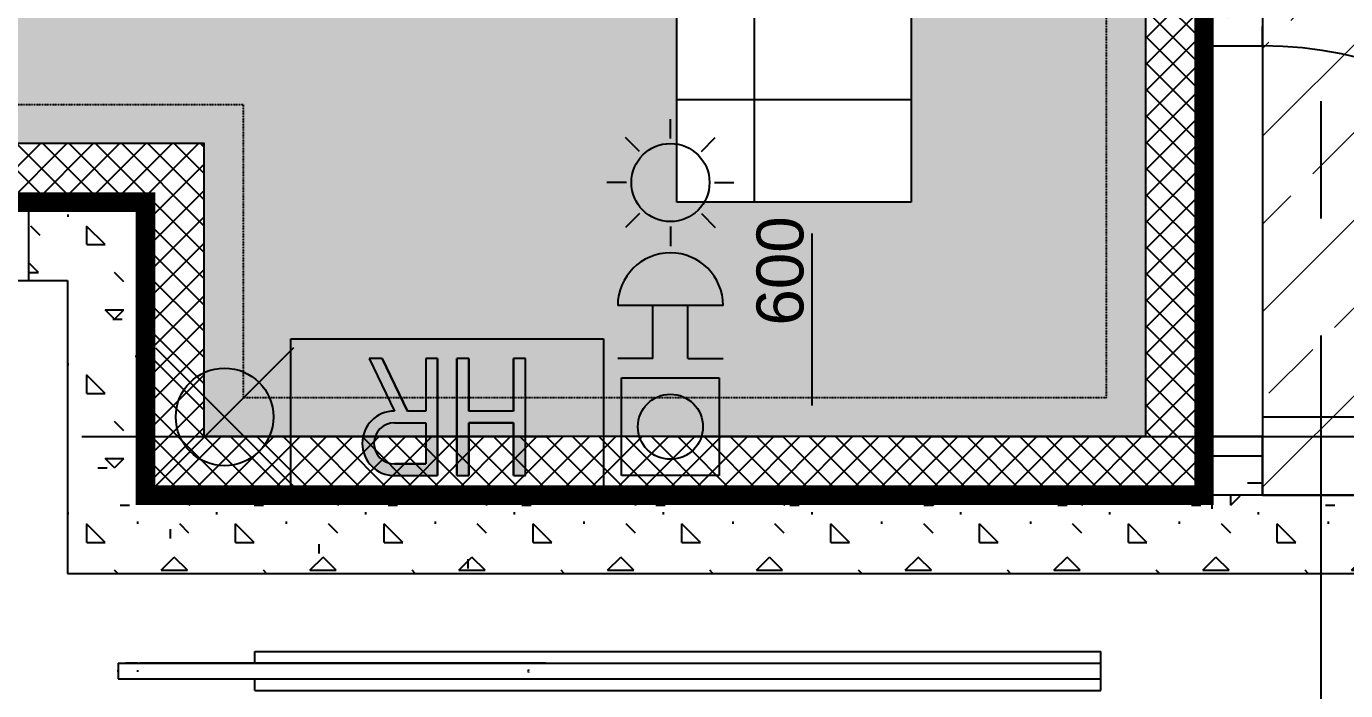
# Model space of a CAD drawing. Header units: millimetres. Extents: x -92759 to 184353, y -15225 to 86714.
# Drawn here: x -43648 to -40271, y 29491 to 31191 of the extents above; entities that cross this region are included whole.
import ezdxf

# ---------------------------------------------------------------- set-up
doc = ezdxf.new("R2010")
doc.units = ezdxf.units.MM
for name, pattern in [('Dash', [952.5, 476.25, -476.25]), ('HIDDEN', [0.375, 0.25, -0.125]), ('IDA - Grid Line', [2100, 1200, -300, 300, -300])]:
    doc.linetypes.add(name, pattern=pattern)
doc.layers.get('Defpoints').update_dxf_attribs({"color": 8})
for name, color, linetype in [('0-1', 9, 'Continuous'), ('A-_DOOR----_E', 8, 'Continuous'), ('A-_DOOR----_E-1', 8, 'Continuous'), ('A-_FURT----_E-1', 8, 'Continuous'), ('A-_HANR----_E1', 8, 'Continuous'), ('A-_HANR----_E3', 8, 'Continuous'), ('A-_HANR----_E6', 8, 'Continuous'), ('A-_WALL----_E', 8, 'Continuous'), ('A-_WALL----_H-1', 9, 'Continuous'), ('A-_WALLPRTN_E', 8, 'Continuous'), ('A-PATT-CONC', 8, 'Continuous'), ('HF', 7, 'Continuous'), ('HFI 02', 7, 'Continuous')]:
    doc.layers.add(name, color=color, linetype=linetype)
for name, color, linetype, true_color in [('A-_DETA----_ED-2', 1, 'Continuous', 0xff0000), ('E-_FIREALAM_E-1', 1, 'Continuous', 0xff0000), ('M-_EQPT----_E-1', 1, 'Continuous', 0xff0000), ('S-_ANOTGRID_E-1', 9, 'IDA - Grid Line', 0x808080)]:
    doc.layers.add(name, color=color, linetype=linetype, true_color=true_color)
doc.layers.add('HFI 9MM FPB', color=94, linetype='Continuous', lineweight=5)
doc.styles.add('Arial', font='arial.ttf')
doc.styles.get("Standard").update_dxf_attribs({"font": 'arial.ttf'})
doc.dimstyles.get("Standard").update_dxf_attribs({"dimtxt": 0.18, "dimasz": 0.18, "dimexe": 0.18, "dimexo": 0.0625, "dimgap": 0.09, "dimtad": 0, "dimtih": 1, "dimtoh": 1, "dimdec": 4, "dimzin": 0, "dimdsep": 46, "dimtxsty": 'Standard', "dimcen": 0.09, "dimadec": 0, "dimazin": 0, "dimtfac": 1, "dimtdec": 4, "dimtofl": 0, "dimtmove": 0, "dimatfit": 3, "dimfxl": 1, "dimtolj": 1, "dimtzin": 0, "dimarcsym": 0})
pattern_1 = [(0, (-11870.95, 40538.3), (381, 381), [47.625, -333.375]), (90, (-11870.95, 40538.3), (-381, 381), [47.625, -333.375]), (135, (-11823.33, 40538.3), (-381.0004, 3e-14), [67.352, -471.463]), (0, (-11823.33, 40752.6), (381, 381), [47.625, -333.375]), (45, (-11799.5, 40728.8), (0, 381.0004), [33.676, -505.139]), (135, (-11799.5, 40728.8), (-381.0004, 3e-14), [33.676, -505.139]), (0, (-11680.45, 40847.85), (381, 381), [67.352, -313.648]), (45, (-11680.45, 40847.85), (0, 381.0004), [47.625, -491.19]), (135, (-11613.1, 40847.85), (-381.0004, 3e-14), [47.625, -491.19]), (90, (-11609, 40633.54), (-381, 381), [47.625, -333.375]), (45, (-11609, 40633.54), (0, 381.0004), [33.676, -505.139]), (135, (-11585.2, 40657.35), (-381.0004, 3e-14), [33.676, -505.139]), (0, (-11823.33, 40633.54), (381, 381), [23.812, -319.087]), (0, (-11537.58, 40728.8), (381, 381), [23.812, -319.087]), (90, (-11656.64, 40776.4), (-381, 381), [23.812, -319.087]), (135, (-11609, 40562.1), (-381.0004, 3e-14), [33.676, -505.139]), (135, (-11775.7, 40824.04), (-381.0004, 3e-14), [33.676, -505.139]), (45, (-11692.36, 40663.3), (0, 381.0004), [33.676, -505.139]), (90, (-11740, 40585.9), (-381, 381), [5.953, -375.047]), (90, (-11722.12, 40746.65), (-381, 381), [5.953, -375.047]), (90, (-11543.53, 40812.13), (-381, 381), [5.953, -375.047]), (90, (-11537.58, 40609.73), (-381, 381), [5.953, -375.047])]

# ---------------------------------------------------------------- blocks, each defined once
blk = doc.blocks.new('Railing - Railing-7720051-BLK8_RHH_1ST STOREY PLAN')
at = {"layer": 'A-_HANR----_E3'}
for p, q in [((11741, -43488.3), (13906.5, -43488.3)), ((11741, -43518.3), (11741, -43488.3)), ((13906.5, -43518.3), (13906.5, -43488.3)), ((11741, -43588.3), (11741, -43558.3)), ((13906.5, -43588.3), (13906.5, -43558.3)), ((11741, -43588.3), (13906.5, -43588.3))]:
    blk.add_line(p, q, dxfattribs=at)
blk = doc.blocks.new('Top Rail Type - Top Rail_Internal_-7720556-BLK8_RHH_1ST STOREY PLAN')
at = {"layer": 'A-_HANR----_E6'}
for p, q in [((11441.6, -43518.3), (11411, -43518.3)), ((11749.9, -43518.3), (11445.7, -43518.3)), ((12485.7, -43518.3), (11749.9, -43518.3)), ((11411, -43558.3), (11441.6, -43558.3)), ((11445.7, -43558.3), (11749.9, -43558.3)), ((11749.9, -43558.3), (12485.7, -43558.3))]:
    blk.add_line(p, q, dxfattribs=at)
at = {"layer": 'A-_HANR----_E6', "flags": 128}
blk.add_lwpolyline([(12441.8, -43534.4), (12441, -43538.3), (12441.8, -43542.2)], dxfattribs=at)
at = {"layer": 'A-_HANR----_E6'}
for points in [[(11391.1, -43540.6), (11391, -43539.8), (11390.9, -43538.3), (11391, -43536.7), (11391.1, -43536)], [(11441, -43540.4), (11441, -43539.7), (11440.9, -43538.3), (11441, -43536.9), (11441, -43536.2)]]:
    blk.add_open_spline(points, degree=3, dxfattribs=at)
blk = doc.blocks.new('Top Rail Type - Top Rail_Internal_-V7-BLK8_RHH_1ST STOREY PLAN')
at = {"layer": 'A-_HANR----_E6'}
for p, q in [((11391, -43518.3), (11391, -43558.3)), ((11391, -43518.3), (11441, -43518.3)), ((11441, -43518.3), (13906.5, -43518.3)), ((13906.5, -43558.3), (13906.5, -43518.3)), ((11391, -43558.3), (11441, -43558.3)), ((11441, -43558.3), (13906.5, -43558.3))]:
    blk.add_line(p, q, dxfattribs=at)
blk = doc.blocks.new('IDA - F - DoubleUnbalanced - Swing - VP - 1600L X 2200H - FTD-02-VP-10486267-BLK8_RHH_1ST STOREY PLAN')
at = {"layer": 'A-_DOOR----_E-1'}
for p, q in [((1000, 1100), (950, 1100)), ((950, 1100), (950, 100)), ((1000, 100), (1000, 1100)), ((950, 950), (1000, 950)), ((950, 925), (1000, 925)), ((975, 925), (975, 825)), ((950, 825), (1000, 825)), ((950, 800), (1000, 800)), ((-500, 600), (-450, 600)), ((-500, 100), (-500, 600)), ((-450, 600), (-450, 100)), ((-450, 450), (-500, 450)), ((-450, 425), (-500, 425)), ((-475, 425), (-475, 325)), ((-450, 325), (-500, 325)), ((-450, 300), (-500, 300)), ((-500, 100), (-550, 100)), ((-450, 100), (-500, 100)), ((-500, -100), (-500, 100)), ((950, 100), (1000, 100)), ((1050, 100), (1000, 100)), ((1000, 100), (1000, -100)), ((-550, -100), (-500, -100)), ((1000, -100), (1050, -100))]:
    blk.add_line(p, q, dxfattribs=at)
for centre, radius, start, end in [((1000, 100), 1000, 90, 180), ((1000, 100), 1000, 90, 180), ((-500, 100), 500, 360, 90), ((-500, 100), 500, 0, 90)]:
    blk.add_arc(centre, radius, start, end, dxfattribs=at)
blk = doc.blocks.new('IDA - Fire Alarm Bell - IDA - Fire Alarm Bell-7685590-BLK8_RHH_1ST STOREY PLAN')
at = {"layer": 'A-_DETA----_ED-2'}
for p, q in [((-45, -350), (-135, -350)), ((-45, -350), (-45, -485)), ((45, -350), (135, -350)), ((45, -350), (45, -485)), ((-135, -485), (135, -485))]:
    blk.add_line(p, q, dxfattribs=at)
blk.add_arc((0, -485), 135, 180, 360, dxfattribs=at)
blk = doc.blocks.new('IDA - Manual Call Point - IDA - Manual Call Point-7685591-BLK8_RHH_1ST STOREY PLAN')
at = {"layer": 'A-_DETA----_ED-2'}
for p, q in [((-125, -300), (-125, -50)), ((-125, -50), (125, -50)), ((125, -50), (125, -300)), ((125, -300), (-125, -300))]:
    blk.add_line(p, q, dxfattribs=at)
blk.add_circle((0, -175), 83.3, dxfattribs=at)
blk = doc.blocks.new('IDA - Strobe Light - IDA - Strobe Light-8808757-BLK8_RHH_1ST STOREY PLAN')
at = {"layer": 'A-_DETA----_ED-2'}
for p, q in [((0, 912.5), (0, 962.5)), ((-79.5, 879.5), (-114.9, 914.9)), ((79.5, 879.5), (114.9, 914.9)), ((-112.5, 800), (-162.5, 800)), ((112.5, 800), (162.5, 800)), ((-79.5, 720.5), (-114.9, 685.1)), ((79.5, 720.5), (114.9, 685.1)), ((0, 687.5), (0, 637.5))]:
    blk.add_line(p, q, dxfattribs=at)
blk.add_circle((0, 800), 100, dxfattribs=at)
blk = doc.blocks.new('IDA - Hosereel - Scaled1 - HR 2-8812610-BLK8_RHH_1ST STOREY PLAN')
at = {"layer": 'A-_DETA----_ED-2'}
blk.add_hatch(color=256, dxfattribs=at).paths.add_polyline_path([(-170, -50), (-200, -50), (-200, -350), (-170, -350), (-170, -215), (-55, -215), (-55, -350), (-25, -350), (-25, -50), (-55, -50), (-55, -185), (-170, -185)])
h = blk.add_hatch(color=256, dxfattribs=at)
h.paths.add_polyline_path([(25, -50), (25, -350), (55, -350), (55, -215), (101.7, -215), (166.7, -350), (200, -350), (135, -215), (156.4, -212.2), (176.2, -203.9), (193.3, -190.8), (206.4, -173.7), (214.7, -153.9), (217.5, -132.5), (214.7, -111.1), (206.4, -91.2), (193.3, -74.2), (176.2, -61.1), (156.4, -52.8), (135, -50)])
h.paths.add_polyline_path([(55, -80), (135, -80), (148.6, -81.8), (161.2, -87), (172.1, -95.4), (180.5, -106.2), (185.7, -118.9), (187.5, -132.5), (185.7, -146.1), (180.5, -158.7), (172.1, -169.6), (161.2, -178), (148.6, -183.2), (135, -185), (55, -185)])
for p, q in [((-400, -400), (-400, 0)), ((-400, 0), (400, 0)), ((400, 0), (400, -400)), ((-170, -50), (-200, -50)), ((-200, -50), (-200, -350)), ((-170, -50), (-200, -50)), ((-200, -50), (-200, -350)), ((-170, -50), (-170, -185)), ((-170, -185), (-170, -50)), ((-25, -50), (-55, -50)), ((-55, -185), (-55, -50)), ((-25, -50), (-55, -50)), ((-55, -50), (-55, -185)), ((-25, -50), (-25, -350)), ((-25, -350), (-25, -50)), ((25, -350), (25, -50)), ((135, -50), (25, -50)), ((135, -50), (25, -50)), ((25, -50), (25, -350)), ((55, -185), (55, -80)), ((135, -80), (55, -80)), ((55, -185), (55, -80)), ((55, -80), (135, -80)), ((-170, -185), (-55, -185)), ((-55, -185), (-170, -185)), ((135, -185), (55, -185)), ((135, -185), (55, -185)), ((-170, -215), (-55, -215)), ((-170, -215), (-170, -350)), ((-170, -350), (-170, -215)), ((-170, -215), (-55, -215)), ((-55, -350), (-55, -215)), ((-55, -215), (-55, -350)), ((55, -350), (55, -215)), ((55, -215), (101.7, -215)), ((55, -350), (55, -215)), ((55, -215), (101.7, -215)), ((166.7, -350), (101.7, -215)), ((101.7, -215), (166.7, -350)), ((200, -350), (135, -215)), ((200, -350), (135, -215)), ((-200, -350), (-170, -350)), ((-200, -350), (-170, -350)), ((-55, -350), (-25, -350)), ((-55, -350), (-25, -350)), ((25, -350), (55, -350)), ((25, -350), (55, -350)), ((166.7, -350), (200, -350)), ((166.7, -350), (200, -350)), ((400, -400), (-400, -400))]:
    blk.add_line(p, q, dxfattribs=at)
for radius in [82.5, 82.5, 52.5, 52.5]:
    blk.add_arc((135, -132.5), radius, 270, 90, dxfattribs=at)
blk = doc.blocks.new('IDA- Fire Extinguisher1 - 3kg AB-8814941-BLK8_RHH_1ST STOREY PLAN')
at = {"layer": 'A-_DETA----_ED-2'}
for p in [(-226.8, 376.8), (126.8, 376.8), (-226.8, 23.2), (126.8, 23.2)]:
    blk.add_line(p, (-50, 200), dxfattribs=at)
blk.add_circle((-50, 200), 125, dxfattribs=at)
blk = doc.blocks.new('IDA - F - Single - Swing1 - 1100L X 2200H -TD-03-10510367-BLK8_RHH_1ST STOREY PLAN')
at = {"layer": 'A-_DOOR----_E'}
for p, q in [((500, 1075), (450, 1075)), ((450, 1075), (450, 75)), ((500, 75), (500, 1075)), ((-500, 75), (-550, 75)), ((-500, -75), (-500, 75)), ((450, 75), (500, 75)), ((550, 75), (500, 75)), ((500, 75), (500, -75)), ((-550, -75), (-500, -75)), ((500, -75), (550, -75))]:
    blk.add_line(p, q, dxfattribs=at)
blk.add_arc((500, 75), 1000, 90, 180, dxfattribs=at)
blk = doc.blocks.new('A$Cb2bf8f38')
at = {"layer": 'A-_WALL----_H-1'}
h = blk.add_hatch(dxfattribs=at)
h.set_pattern_fill('FP_1', color=256, style=0, pattern_type=2)
h.set_pattern_definition([(0, (-11870.95, 40538.29), (609.6, 152.4), [50.292, -406.908, 50.292, -406.908, -2438.4]), (0, (-11870.95, 40538.29), (609.6, 152.4), [-914.4, 50.292, -864.108, 50.292, -406.908, -1066.8]), (0, (-11870.95, 40538.29), (609.6, 152.4), [-2286, 50.292, -254.508, 50.292, -711.708]), (120, (-11642.35, 40614.49), (-436.78227, 451.7291), [50.292, -406.908, 50.292, -406.908, -2438.4]), (120, (-11642.35, 40614.49), (-436.78227, 451.7291), [-914.4, 50.292, -864.108, 50.292, -406.908, -1066.8]), (120, (-11642.35, 40614.49), (-436.78227, 451.7291), [-2286, 50.292, -254.508, 50.292, -711.708]), (240, (-11566.15, 40919.29), (-172.81773, -604.1291), [50.292, -406.908, 50.292, -406.908, -2438.4]), (240, (-11566.15, 40919.29), (-172.81773, -604.1291), [-914.4, 50.292, -864.108, 50.292, -406.908, -1066.8]), (240, (-11566.15, 40919.29), (-172.81773, -604.1291), [-2286, 50.292, -254.508, 50.292, -711.708])])
h.paths.add_polyline_path([(2450, -2550), (2450, -2450), (2300, -2450), (2300, -2550), (2375, -2550)])
h.paths.add_polyline_path([(2450, -1350), (2450, 3500), (2300, 3500), (2300, -1350), (2375, -1350)])
h.paths.add_polyline_path([(2375, 4600), (2450, 4600), (2450, 4700), (2300, 4700), (2300, 4600)])
h.paths.add_polyline_path([(2300, 5300), (2450, 5300), (2450, 5400), (2300, 5400)])
h.paths.add_polyline_path([(2375, 6500), (2450, 6500), (2450, 8900), (2300, 8900), (2300, 6500)])
h = blk.add_hatch(dxfattribs=at)
h.set_pattern_fill('FP_2', color=256, style=0, pattern_type=2)
h.set_pattern_definition(pattern_1)
h.paths.add_polyline_path([(-710, -2000), (-410, -2000), (-410, -1800), (-710, -1800), (-710, -1900)])
h.paths.add_polyline_path([(-2810, -2000), (-2310, -2000), (-2310, -1800), (-2810, -1800), (-2810, -1900)])
h = blk.add_hatch(dxfattribs=at)
h.set_pattern_fill('FP_2', color=256, style=0, pattern_type=2)
h.set_pattern_definition(pattern_1)
h.paths.add_polyline_path([(-410, -2550), (-410, -2000), (-610, -2000), (-610, -2550)])
h = blk.add_hatch(dxfattribs=at)
h.set_pattern_fill('FP_2', color=256, style=0, pattern_type=2)
h.set_pattern_definition(pattern_1)
h.paths.add_polyline_path([(4350, -2750), (4350, -2550), (-610, -2550), (-610, -2750), (4329.4, -2750)])
at = {"layer": 'A-_WALL----_E'}
for p, q in [((-410, -1800), (-710, -1800)), ((-710, -1800), (-710, -2000)), ((-410, -2550), (-410, -1800)), ((-710, -2000), (-610, -2000)), ((-610, -2000), (-610, -2750)), ((4350, -2550), (-410, -2550)), ((-610, -2750), (4350, -2750))]:
    blk.add_line(p, q, dxfattribs=at)
at = {"layer": 'A-_WALLPRTN_E'}
for p, q in [((2300, -2450), (2300, -2550)), ((2450, -2450), (2300, -2450)), ((2450, -2550), (2450, -2450))]:
    blk.add_line(p, q, dxfattribs=at)
at = {"layer": 'S-_ANOTGRID_E-1'}
for p, q in [((2600, -20141.4), (2600, 53272.8)), ((-38373.1, -2400), (13584.7, -2400))]:
    blk.add_line(p, q, dxfattribs=at)
at = {"layer": 'A-_DOOR----_E', "rotation": 269.9999999999999}
blk.add_blockref('IDA - F - Single - Swing1 - 1100L X 2200H -TD-03-10510367-BLK8_RHH_1ST STOREY PLAN', (2375, -1900), dxfattribs=at)
at = {"layer": 'A-_DOOR----_E-1', "rotation": 180}
blk.add_blockref('IDA - F - DoubleUnbalanced - Swing - VP - 1600L X 2200H - FTD-02-VP-10486267-BLK8_RHH_1ST STOREY PLAN', (-1260, -1900), dxfattribs=at)
at = {"layer": 'A-_FURT----_E-1'}
blk.add_blockref('IDA- Fire Extinguisher1 - 3kg AB-8814941-BLK8_RHH_1ST STOREY PLAN', (-157.6, -2549.6), dxfattribs=at)
at = {"layer": 'A-_HANR----_E1'}
blk.add_blockref('Railing - Railing-7720051-BLK8_RHH_1ST STOREY PLAN', (-11871, 40538.3), dxfattribs=at)
at = {"layer": 'A-_HANR----_E6'}
for name in ['Top Rail Type - Top Rail_Internal_-7720556-BLK8_RHH_1ST STOREY PLAN', 'Top Rail Type - Top Rail_Internal_-V7-BLK8_RHH_1ST STOREY PLAN']:
    blk.add_blockref(name, (-11871, 40538.3), dxfattribs=at)
at = {"layer": 'E-_FIREALAM_E-1'}
blk.add_blockref('IDA - Strobe Light - IDA - Strobe Light-8808757-BLK8_RHH_1ST STOREY PLAN', (933.8, -2549.6), dxfattribs=at)
at = {"layer": 'E-_FIREALAM_E-1', "rotation": 180}
for name in ['IDA - Fire Alarm Bell - IDA - Fire Alarm Bell-7685590-BLK8_RHH_1ST STOREY PLAN', 'IDA - Manual Call Point - IDA - Manual Call Point-7685591-BLK8_RHH_1ST STOREY PLAN']:
    blk.add_blockref(name, (933.8, -2549.6), dxfattribs=at)
at = {"layer": 'M-_EQPT----_E-1', "rotation": 180}
blk.add_blockref('IDA - Hosereel - Scaled1 - HR 2-8812610-BLK8_RHH_1ST STOREY PLAN', (362.4, -2549.6), dxfattribs=at)
blk = doc.blocks.new('*D500')
at = {"layer": 'Defpoints', "color": 0, "transparency": 16777216}
for p in [(13169.8, 457661.7), (13160.2, 457061.7), (13167.3, 457061.7)]:
    blk.add_point(p, dxfattribs=at)
at = {"layer": 'HFI 02', "color": 0, "lineweight": -2, "transparency": 16777216}
for p, q in [((13169.7, 457661.7), (13167.2, 457661.7)), ((13167.3, 457581.7), (13167.3, 457141.7)), ((13160.2, 457061.7), (13167.5, 457061.7))]:
    blk.add_line(p, q, dxfattribs=at)
at = {"layer": 'HFI 02', "color": 0, "transparency": 16777216}
for points in [[(13154, 457581.7), (13180.7, 457581.7), (13167.3, 457661.7)], [(13154, 457141.7), (13180.7, 457141.7), (13167.3, 457061.7)]]:
    blk.add_solid(points, dxfattribs=at)
at = {"layer": 'HFI 02', "color": 152, "true_color": 0x2776bb, "transparency": 16777216, "insert": (13086.1, 457485.8), "char_height": 120, "attachment_point": 5, "rotation": 90, "style": 'Arial'}
blk.add_mtext('\\A1;600', dxfattribs=at)
blk = doc.blocks.new('EL_B8_L1_R4')
at = {"color": 6, "linetype": 'HIDDEN', "ltscale": 40, "const_width": 50}
blk.add_lwpolyline([(13092.9, -27358.3), (13092.9, -43108.3), (10382.9, -43108.3), (10382.9, -42358.3), (6692.9, -42358.3), (6692.9, -42758.3), (2092.9, -42758.3), (2092.9, -35258.3), (-3607.1, -35258.3), (-3607.1, -24683.3), (4692.9, -24683.3), (4692.9, -34658.3), (10992.9, -34658.3), (10992.9, -14008.3), (2242.9, -14008.3), (2242.9, -2458.3), (-3957.1, -2458.3), (-3957.1, -58.3), (842.9, -58.3), (842.9, 3691.7), (2342.9, 3691.7), (2342.9, -58.3), (13092.9, -58.3), (13092.9, -12058.3)], dxfattribs=at)
blk = doc.blocks.new('RCP_B8L1')
at = {"layer": 'A-PATT-CONC'}
h = blk.add_hatch(dxfattribs=at)
h.set_pattern_fill('ANSI37', color=256, scale=189, angle=45)
h.set_pattern_definition([(90, (-2178.97, 497861.7), (-600.075, 0), []), (180, (-2178.97, 497861.7), (-6e-14, -600.075), [])])
h.paths.add_polyline_path([(13420.95033, 497861.70958), (13420.95033, 457661.70958), (12820.95033, 457661.70958), (12820.95033, 497861.70958), (-2178.96619, 497861.70958), (-2178.96619, 499661.70958), (13420.95033, 499661.70958)])
h = blk.add_hatch(dxfattribs=at)
h.set_pattern_fill('ANSI37', color=256, scale=15)
h.set_pattern_definition([(45, (-200000, 500000), (-33.67596, 33.67596), []), (135, (-200000, 500000), (-33.67596, -33.67596), [])])
h.paths.add_polyline_path([(-2529.04966, 467793.20229), (-2529.04966, 464761.70958), (3170.94439, 464761.70958), (3170.94439, 457211.70958), (7770.95034, 457211.70958), (7770.95034, 457661.70958), (11460.95032, 457661.70958), (11460.95032, 456911.7134), (14170.95033, 456911.7134), (14170.95033, 472661.70958), (14020.95033, 472661.70958), (14020.95033, 457061.70958), (11610.95032, 457061.70958), (11610.95032, 457811.70958), (7620.95034, 457811.70958), (7620.95034, 457361.70958), (3320.94439, 457361.70958), (3320.94439, 464911.70958), (-2379.04966, 464911.70958), (-2379.04966, 467793.20229)])
at = {"layer": 'HFI 9MM FPB'}
h = blk.add_hatch(dxfattribs=at)
h.set_pattern_fill('ANSI33', color=256, scale=50)
h.paths.add_polyline_path([(3420.95034, 503711.71507), (3420.95034, 499961.70958), (14170.95033, 499961.70958), (14170.95033, 498786.70958), (14170.95033, 496961.70958), (14620.95033, 496961.70958), (14620.95033, 495861.70958), (14170.95033, 495861.70958), (14170.95033, 487961.70958), (14770.95033, 487961.70958), (14770.95033, 488411.70958), (17420.95033, 488411.70958), (17420.95033, 489484.4), (17420.95033, 489561.70958), (19070.95033, 489561.70958), (19070.95033, 488561.70958), (18870.95033, 488561.70958), (18870.95033, 487961.70958), (19070.95033, 487961.70958), (19070.95033, 485386.70958), (15770.95033, 485386.70958), (15770.95033, 486036.70958), (14170.95033, 486036.70958), (14170.95033, 474361.70958), (16695.95033, 474361.70958), (16695.95033, 472561.70958), (14827.95033, 472561.70958), (14827.95033, 472661.70958), (14170.95033, 472661.70958), (14170.95033, 456911.7134), (11460.95032, 456911.7134), (11460.95032, 457661.70958), (7770.95034, 457661.70958), (7770.95034, 457211.70958), (3170.94439, 457211.70958), (3170.94439, 464761.70958), (-2529.04966, 464761.70958), (-2529.04966, 475336.70958), (5770.95034, 475336.70958), (5770.95034, 465361.70958), (12071.95033, 465361.70958), (12071.95033, 486011.70958), (3321.95033, 486011.70958), (3321.95033, 497561.70958), (-2879.04966, 497561.70958), (-2879.04966, 499961.70958), (1920.95034, 499961.70958), (1920.95034, 503711.71507), (2120.95034, 503711.71507)])
h.paths.add_polyline_path([(13420.95033, 497861.70958), (13420.95033, 457661.70958), (12820.95033, 457661.70958), (12820.95033, 497861.70958), (-2178.96619, 497861.70958), (-2178.96619, 499661.70958), (13420.95033, 499661.70958)], flags=16)
h.paths.add_polyline_path([(12070.95033, 496961.70958), (3671.95033, 496961.70959), (3671.95033, 486161.70959), (12070.95033, 486161.70958)], flags=16)
h.paths.add_polyline_path([(15120.95033, 488099.20958), (15120.95033, 486299.20958), (16320.95033, 486299.20958), (16320.95033, 485699.20958), (18720.95033, 485699.20958), (18720.95033, 488099.20958)], flags=16)
h.paths.add_polyline_path([(8070.95034, 463261.70958), (11870.95034, 463261.70958), (11870.95034, 459461.70958), (8070.95034, 459461.70958)], flags=0)
h.paths.add_polyline_path([(7920.95034, 463411.70958), (12020.95034, 463411.70958), (12020.95034, 459311.70958), (7920.95034, 459311.70958)], flags=16)
h.paths.add_polyline_path([(-1979.04966, 474849.20967), (5220.95034, 474849.20967), (5220.95034, 465249.22398), (-1979.04966, 465249.22398)], flags=16)
h.paths.add_polyline_path([(-2529.04966, 467793.20229), (-2529.04966, 464761.70958), (3170.94439, 464761.70958), (3170.94439, 457211.70958), (7770.95034, 457211.70958), (7770.95034, 457661.70958), (11460.95032, 457661.70958), (11460.95032, 456911.7134), (14170.95033, 456911.7134), (14170.95033, 472661.70958), (14020.95033, 472661.70958), (14020.95033, 457061.70958), (11610.95032, 457061.70958), (11610.95032, 457811.70958), (7620.95034, 457811.70958), (7620.95034, 457361.70958), (3320.94439, 457361.70958), (3320.94439, 464911.70958), (-2379.04966, 464911.70958), (-2379.04966, 467793.20229), (-2379.04966, 475186.70967), (5620.95034, 475186.70967), (5620.95034, 465211.72398), (12220.95033, 465211.72398), (12220.95033, 486011.70958), (12070.95033, 486011.70958), (12070.95033, 465361.72398), (5770.95034, 465361.72398), (5770.95034, 475336.70967), (-2529.04966, 475336.70967)], flags=16)
h = blk.add_hatch(dxfattribs=at)
h.set_pattern_fill('ANSI33', color=256, scale=50)
h.paths.add_polyline_path([(19070.95033, 460911.70958), (14320.95033, 460911.70958), (14320.95033, 456911.7134), (16220.95033, 456911.7134), (16220.95033, 457761.70958), (19070.95033, 457761.70958), (19070.95033, 458741.7134), (18870.95033, 458741.7134), (18870.95033, 459341.7134), (19070.95033, 459341.7134)])
h.paths.add_polyline_path([(14595.95033, 460711.70958), (18795.95033, 460711.70957), (18795.95033, 458311.70958), (15795.95032, 458311.70959), (15795.95032, 457111.70958), (14595.95032, 457111.70958)], flags=16)
at = {"layer": 'HF'}
for points in [[(14170.95033, 472661.70958), (14170.95033, 456911.7134), (11460.95032, 456911.7134), (11460.95032, 457661.70958), (7770.95034, 457661.70958), (7770.95034, 457211.70958), (3170.94439, 457211.70958), (3170.94439, 464761.70958), (-2529.04966, 464761.70958), (-2529.04966, 475336.70958)], [(-2529.04966, 467793.20229), (-2529.04966, 464761.70958), (3170.94439, 464761.70958), (3170.94439, 457211.70958), (7770.95034, 457211.70958), (7770.95034, 457661.70958), (11460.95032, 457661.70958), (11460.95032, 456911.7134), (14170.95033, 456911.7134), (14170.95033, 472661.70958), (14020.95033, 472661.70958), (14020.95033, 457061.70958), (11610.95032, 457061.70958), (11610.95032, 457811.70958), (7620.95034, 457811.70958), (7620.95034, 457361.70958), (3320.94439, 457361.70958), (3320.94439, 464911.70958), (-2379.04966, 464911.70958), (-2379.04966, 467793.20229)]]:
    blk.add_lwpolyline(points, dxfattribs=at)
for points in [[(13420.95033, 497861.70958), (13420.95033, 457661.70958), (12820.95033, 457661.70958), (12820.95033, 497861.70958), (-2178.96619, 497861.70958), (-2178.96619, 499661.70958), (13420.95033, 499661.70958)], [(19070.95033, 460911.70958), (14320.95033, 460911.70958), (14320.95033, 456911.7134), (16220.95033, 456911.7134), (16220.95033, 457761.70958), (19070.95033, 457761.70958), (19070.95033, 458741.7134), (18870.95033, 458741.7134), (18870.95033, 459341.7134), (19070.95033, 459341.7134)]]:
    blk.add_lwpolyline(points, close=True, dxfattribs=at)
at = {"layer": 'HF', "linetype": 'Dash', "ltscale": 0.0005}
blk.add_lwpolyline([(12220.95033, 486011.70958), (12320.95033, 486011.70958), (12320.95033, 465111.72398), (5520.95034, 465111.72398), (5520.95034, 475086.70967), (-2279.04966, 475086.70967), (-2279.04966, 467793.20229), (-2279.04966, 465011.70958), (3420.94439, 465011.70958), (3420.94439, 457461.70958), (7520.95034, 457461.70958), (7520.95034, 457911.70958), (11710.95032, 457911.70958), (11710.95032, 457161.70958), (13920.95033, 457161.70958), (13920.95033, 472661.70958), (14020.95033, 472661.70958)], dxfattribs=at)
at = {"layer": 'HFI 02'}
dim = blk.add_linear_dim(base=(13167.33555, 457061.70958), p1=(13169.77636, 457661.70958), p2=(13160.16479, 457061.70958), angle=90, dimstyle='Standard', dxfattribs=at)
dim.commit()
dim.dimension.update_dxf_attribs({"geometry": '*D500', "text_midpoint": (13167.33555, 457485.82734), "dimtype": 128})

msp = doc.modelspace()

# ---------------------------------------------------------------- block references
at = {"layer": '0-1'}
msp.add_blockref('A$Cb2bf8f38', (-42933, 32541.2), dxfattribs=at)

# ---------------------------------------------------------------- next in the draw order: block references
at = {"color": 0}
msp.add_blockref('EL_B8_L1_R4', (-53725.9, 73099.6), dxfattribs=at)
at = {"layer": 'A-PATT-CONC', "color": 152, "true_color": 0x2776bb}
msp.add_blockref('RCP_B8L1', (-54804, -426920.5), dxfattribs=at)

doc.saveas('drawing.dxf')
